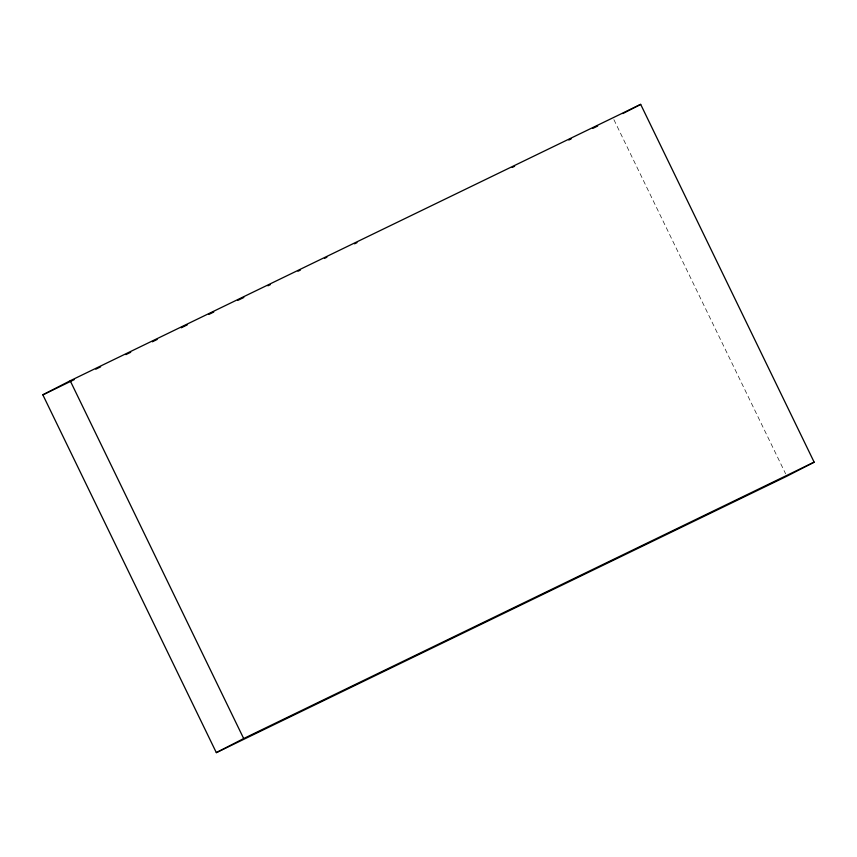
<?xml version="1.0" encoding="UTF-8"?>
<svg xmlns="http://www.w3.org/2000/svg" width="857" height="857" viewBox="0 0 857 857"><rect width="100%" height="100%" fill="white"/><g stroke="black" fill="none" stroke-linecap="round" stroke-linejoin="round"><path stroke-width="0.64" stroke-dasharray="4.29 3.21" d="M613.901 119.659L785.633 473.835"/><path stroke-width="1.29" d="M42.85 394.841L70.199 380.754L640.672 104.372L814.15 462.159L786.801 476.246L216.328 752.628L42.85 394.841L74.141 379.683M622.835 113.563L640.672 104.372M216.328 752.628L243.677 738.541L814.15 462.159M95.802 369.185L100.623 366.85M125.893 354.605L130.703 352.281M152.375 341.782L157.185 339.447M181.255 327.781L187.276 324.867M208.937 314.38L213.747 312.044M237.817 300.378L243.838 297.465M267.909 285.799L270.319 284.642M298 271.23L300.4 270.062M324.471 258.396L326.881 257.229M354.562 243.816L356.973 242.66M512.229 167.436L514.629 166.269M568.791 140.034L571.201 138.866M592.862 128.368L597.672 126.033M70.199 380.754L243.677 738.541"/></g></svg>
